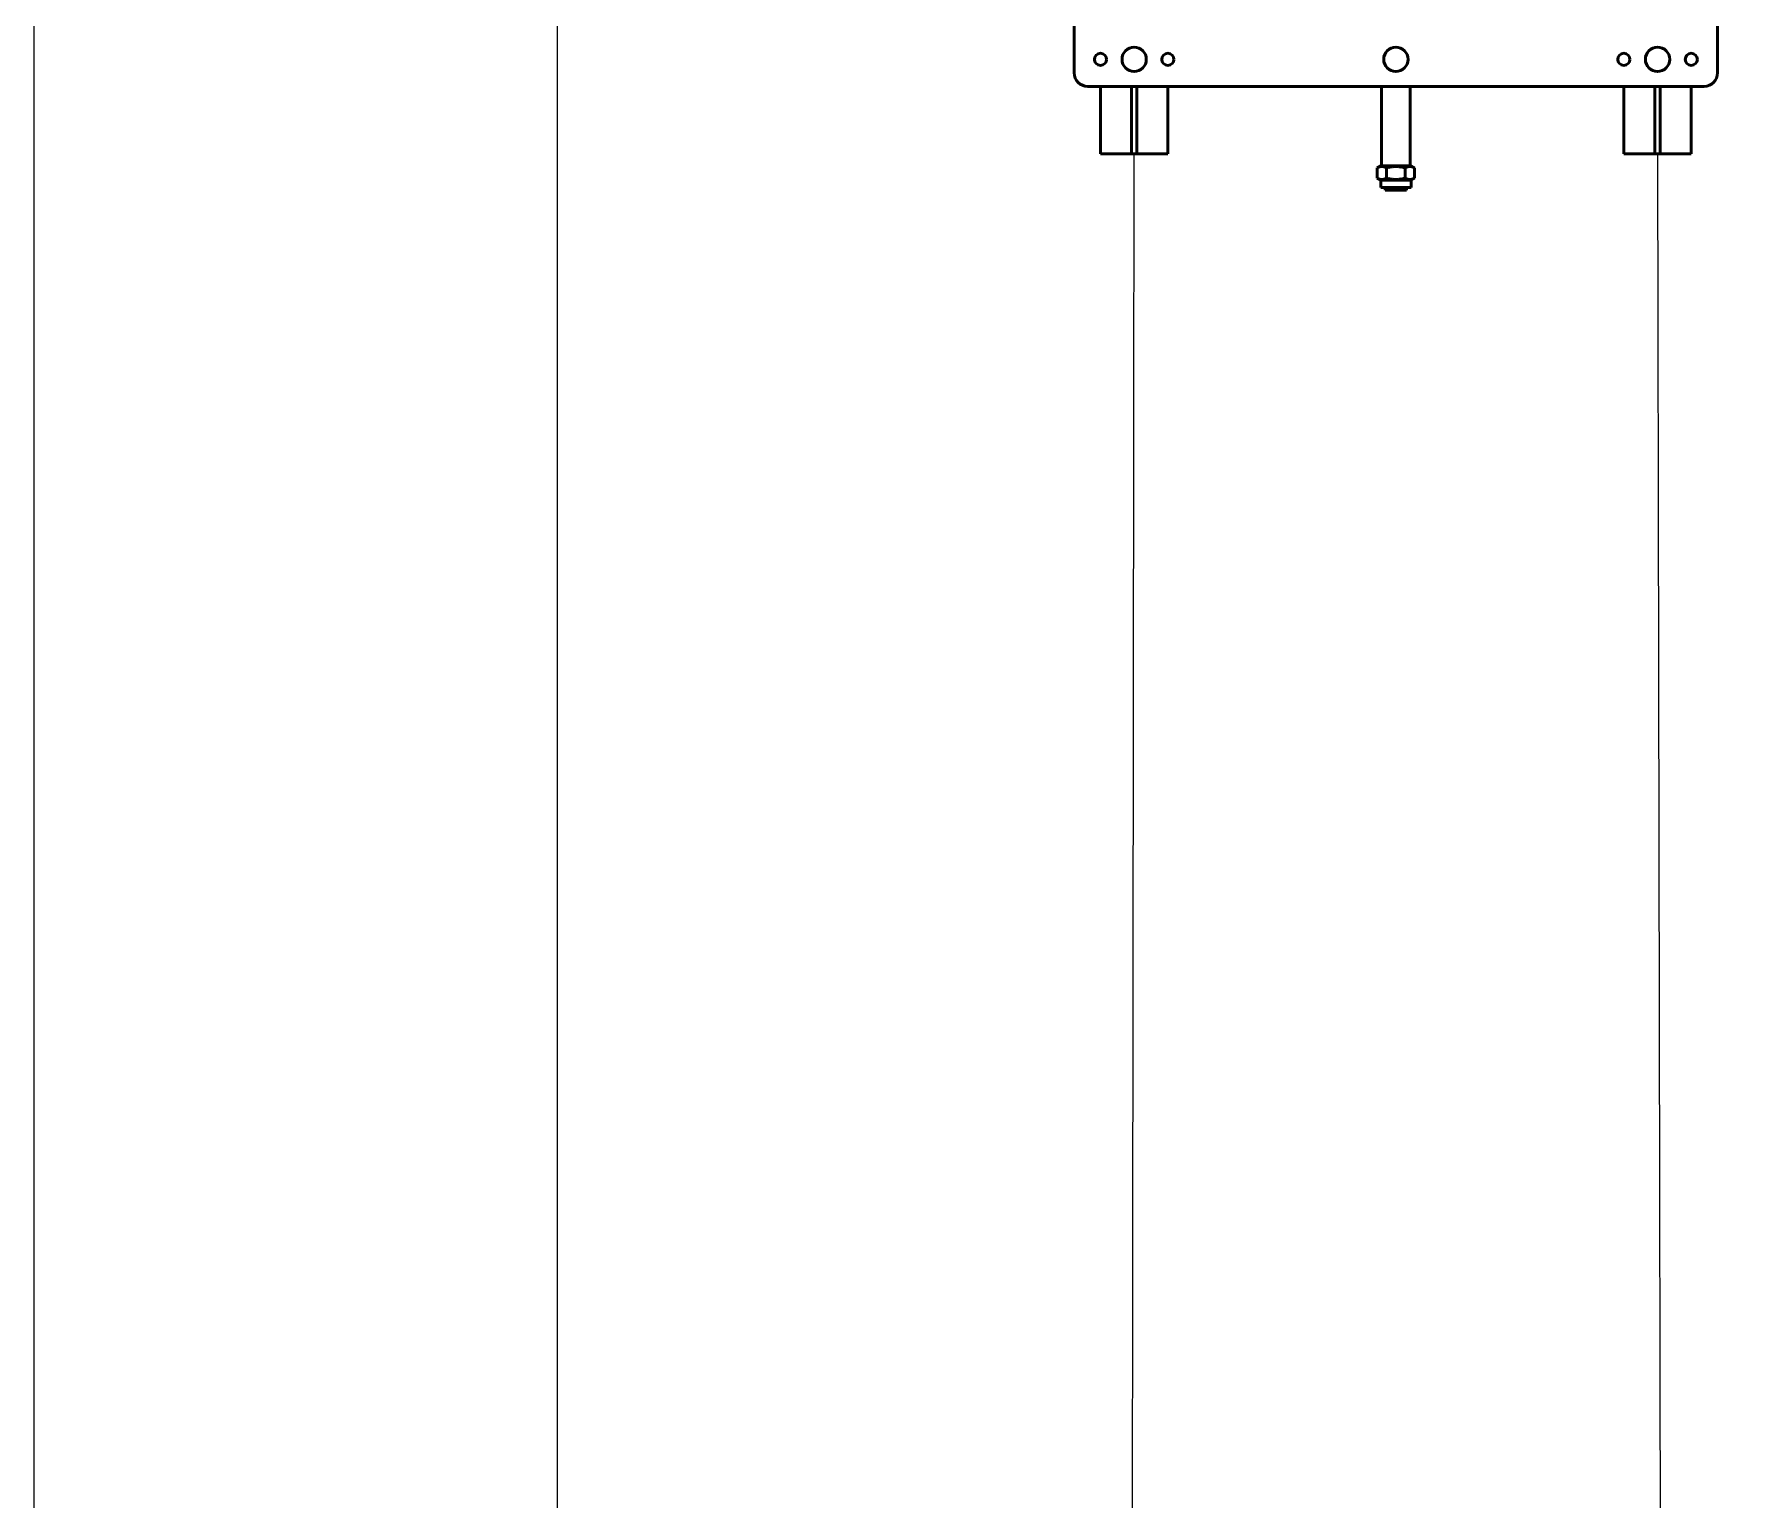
# Model space of a CAD drawing. Extents: x -3873 to 164127, y 7129 to 96529.
# Drawn here: x 18158 to 19419, y 67219 to 68306 of the extents above; entities that cross this region are included whole.
import ezdxf

# ---------------------------------------------------------------- set-up
doc = ezdxf.new("R2010")
doc.units = 0
doc.layers.add('LAYOUT Kromeka', color=1, linetype='CONTINUOUS', lineweight=5)
doc.layers.add('Visible (ISO)', color=7, linetype='CONTINUOUS', lineweight=50)

# ---------------------------------------------------------------- blocks, each defined once
blk = doc.blocks.new('388 gerdirme')
at = {"layer": 'Visible (ISO)', "color": 0}
for p, q in [((50886.6, 94730.2), (50909.6, 94730.2)), ((50921.6, 94730.2), (50909.6, 94730.2)), ((50876.6, 94263.2), (50876.6, 94720.2)), ((50826.6, 94710.7), (50876.6, 94710.7)), ((50826.6, 94687.7), (50826.6, 94710.7)), ((50826.6, 94687.7), (50832.6, 94687.7)), ((50826.6, 94687.7), (50826.6, 94683.7)), ((50832.6, 94683.7), (50826.6, 94683.7)), ((50826.6, 94660.7), (50826.6, 94683.7)), ((50832.6, 94687.7), (50848.5, 94687.7)), ((50832.6, 94683.7), (50848.5, 94683.7)), ((50848.5, 94687.7), (50853.4, 94687.7)), ((50853.4, 94683.7), (50848.5, 94683.7)), ((50853.4, 94687.7), (50876.6, 94687.7)), ((50853.4, 94683.7), (50876.6, 94683.7)), ((50876.6, 94660.7), (50826.6, 94660.7)), ((50799.6, 94499.7), (50799.6, 94483.7)), ((50801.6, 94499.7), (50799.6, 94499.7)), ((50801.6, 94480.4), (50801.6, 94502.9)), ((50807.1, 94502.9), (50801.6, 94502.9)), ((50807.1, 94502.9), (50808.6, 94505.5)), ((50807.1, 94480.4), (50807.1, 94502.9)), ((50816.1, 94505.5), (50808.6, 94505.5)), ((50817.6, 94502.9), (50816.1, 94505.5)), ((50817.6, 94480.4), (50817.6, 94502.9)), ((50817.6, 94502.3), (50876.6, 94502.3)), ((50816.1, 94498.6), (50808.6, 94498.6)), ((50801.6, 94483.7), (50799.6, 94483.7)), ((50807.1, 94480.4), (50801.6, 94480.4)), ((50807.1, 94480.4), (50808.6, 94477.9)), ((50816.1, 94484.7), (50808.6, 94484.7)), ((50816.1, 94477.8), (50808.6, 94477.8)), ((50817.6, 94480.4), (50816.1, 94477.9)), ((50817.6, 94481), (50876.6, 94481)), ((50826.6, 94322.7), (50876.6, 94322.7)), ((50826.6, 94299.7), (50826.6, 94322.7)), ((50832.6, 94299.7), (50826.6, 94299.7)), ((50826.6, 94295.7), (50826.6, 94299.7)), ((50832.6, 94299.7), (50848.5, 94299.7)), ((50853.4, 94299.7), (50848.5, 94299.7)), ((50853.4, 94299.7), (50876.6, 94299.7)), ((50826.6, 94295.7), (50832.6, 94295.7)), ((50826.6, 94272.7), (50826.6, 94295.7)), ((50832.6, 94295.7), (50848.5, 94295.7)), ((50848.5, 94295.7), (50853.4, 94295.7)), ((50853.4, 94295.7), (50876.6, 94295.7)), ((50876.6, 94272.7), (50826.6, 94272.7)), ((50886.6, 94253.2), (50909.6, 94253.2)), ((50921.6, 94253.2), (50909.6, 94253.2))]:
    blk.add_line(p, q, dxfattribs=at)
for centre, radius in [((50896.6, 94710.7), 4.5), ((50896.6, 94685.7), 9), ((50896.6, 94660.7), 4.5), ((50896.6, 94491.7), 9), ((50896.6, 94322.7), 4.5), ((50896.6, 94297.7), 9), ((50896.6, 94272.7), 4.5)]:
    blk.add_circle(centre, radius, dxfattribs=at)
for centre, start, end in [((50886.6, 94720.2), 90, 180), ((50886.6, 94263.2), 180, 270)]:
    blk.add_arc(centre, 10, start, end, dxfattribs=at)
for points, weights in [([(50808.6, 94505.5), (50806.6, 94502.1), (50808.6, 94498.6)], [1, 1.15470053838, 1]), ([(50808.6, 94505.5), (50808.6, 94505.5), (50808.6, 94505.5)], [1.00071378724, 1.00035772079, 1]), ([(50816.1, 94505.5), (50816.1, 94505.5), (50816.1, 94505.5)], [1, 1.00035772079, 1.00071378724]), ([(50816.1, 94498.6), (50818.1, 94502.1), (50816.1, 94505.5)], [1, 1.15470053838, 1]), ([(50808.6, 94498.6), (50806.6, 94491.7), (50808.6, 94484.7)], [1, 1.15470053838, 1]), ([(50816.1, 94484.7), (50818.1, 94491.7), (50816.1, 94498.6)], [1, 1.15470053838, 1]), ([(50808.6, 94484.7), (50806.6, 94481.3), (50808.6, 94477.8)], [1, 1.15470053838, 1]), ([(50816.1, 94477.8), (50818.1, 94481.3), (50816.1, 94484.7)], [1, 1.15470053838, 1])]:
    blk.add_rational_spline(points, weights, degree=2, dxfattribs=at)

msp = doc.modelspace()

# ---------------------------------------------------------------- linework, layer by layer
at = {"layer": 'LAYOUT Kromeka', "ltscale": 20}
for p, q in [((18157.8, 40433), (18157.8, 68812)), ((18545.8, 40433), (18545.8, 68812)), ((18933.8, 40433), (18973.5, 68217)), ((19418.8, 40433), (19361.5, 68217))]:
    msp.add_line(p, q, dxfattribs=at)

# ---------------------------------------------------------------- block references
at = {"layer": 'LAYOUT Kromeka', "linetype": 'Continuous', "rotation": 89.99999999999999}
msp.add_blockref('388 gerdirme', (113659.1, 17390.4), dxfattribs=at)

doc.saveas('drawing.dxf')
